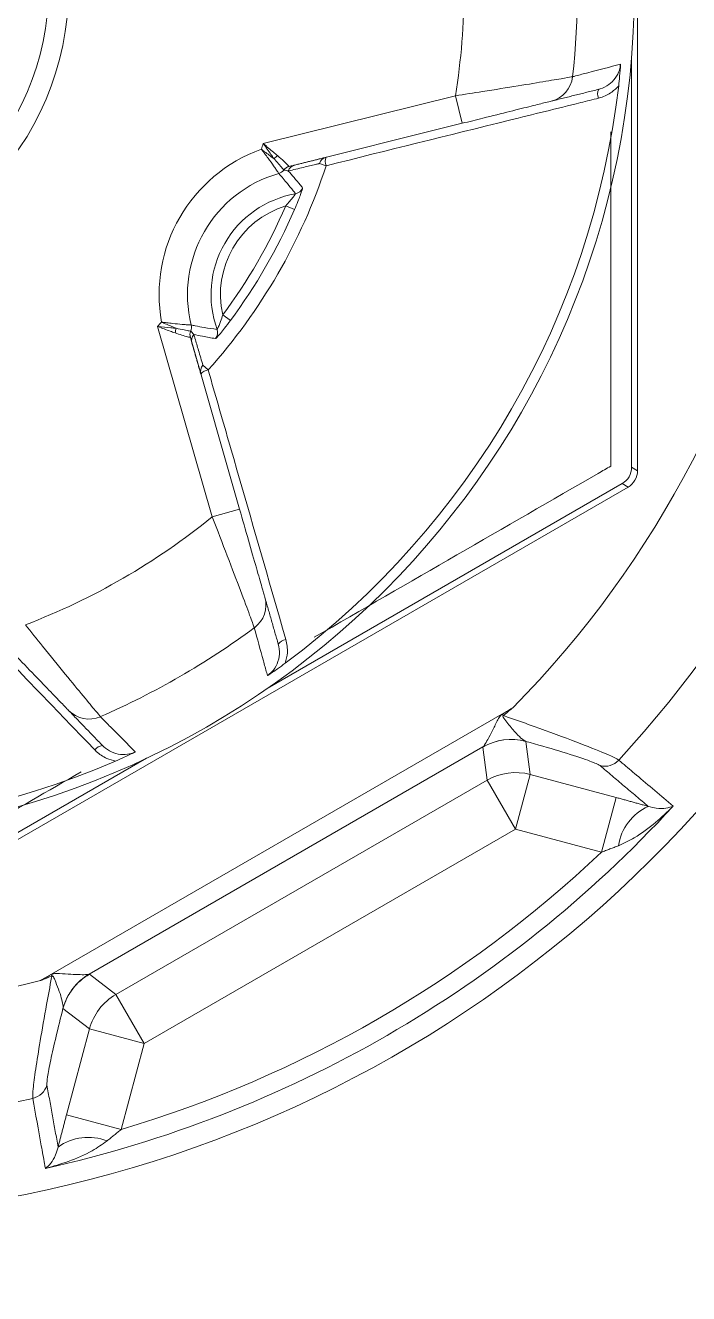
# Model space of a CAD drawing. Extents: x 11 to 120, y 2 to 94.
# Drawn here: x 114.14 to 114.49, y 39.129 to 39.799 of the extents above; entities that cross this region are included whole.
import ezdxf

# ---------------------------------------------------------------- set-up
doc = ezdxf.new("R2010")
doc.units = 0
doc.header["$MEASUREMENT"] = 0
doc.linetypes.add('SLD-Solid', pattern=[0])
doc.layers.add('OBJECT', color=7, linetype='CONTINUOUS')

msp = doc.modelspace()

# ---------------------------------------------------------------- linework, layer by layer
at = {"layer": 'OBJECT', "color": 7, "linetype": 'SLD-Solid', "lineweight": 15}
for p, q in [((114.46324, 39.56392), (114.46324, 40.07389)), ((114.4601, 39.56573), (114.4601, 39.78219)), ((114.26561, 39.73663), (114.36711, 39.76194)), ((114.37074, 39.74738), (114.36711, 39.76194)), ((114.37074, 39.74738), (114.27929, 39.72458)), ((114.29529, 39.72616), (114.29881, 39.725)), ((114.2821, 39.70182), (114.27752, 39.70381)), ((114.24423, 39.64616), (114.24825, 39.64318)), ((114.23869, 39.53951), (114.20986, 39.64006)), ((114.22713, 39.63423), (114.25311, 39.54364)), ((114.23377, 39.61959), (114.23652, 39.61712)), ((114.4601, 39.56573), (114.46324, 39.56392)), ((114.0166, 39.30028), (114.45824, 39.55526)), ((114.26764, 39.44885), (114.4551, 39.55707)), ((114.45824, 39.55526), (114.4551, 39.55707)), ((114.25311, 39.54364), (114.23869, 39.53951)), ((114.14796, 39.29469), (114.3974, 39.4387)), ((114.39188, 39.43531), (114.39237, 39.43463)), ((114.38162, 39.41806), (114.17373, 39.29803)), ((114.38389, 39.40048), (114.38159, 39.41795)), ((114.40433, 39.42094), (114.40663, 39.40348)), ((114.0166, 39.30391), (114.20405, 39.41213)), ((114.38389, 39.40048), (114.18781, 39.28728)), ((114.39887, 39.37454), (114.38389, 39.40048)), ((114.39887, 39.37454), (114.40663, 39.40348)), ((114.40663, 39.40348), (114.4519, 39.39135)), ((114.44414, 39.36241), (114.4519, 39.39135)), ((114.20279, 39.26133), (114.39887, 39.37454)), ((114.44414, 39.36241), (114.39887, 39.37454)), ((114.154, 39.297), (114.15366, 39.29778)), ((114.17384, 39.298), (114.18781, 39.28728)), ((114.18781, 39.28728), (114.20279, 39.26133)), ((114.17385, 39.26908), (114.15988, 39.27981)), ((114.16172, 39.22381), (114.17385, 39.26908)), ((114.17385, 39.26908), (114.20279, 39.26133)), ((114.20279, 39.26133), (114.19066, 39.21606)), ((114.16172, 39.22381), (114.19066, 39.21606))]:
    msp.add_line(p, q, dxfattribs=at)
for radius in [0.45, 0.15121, 0.14061]:
    msp.add_circle((114.0116, 39.8189), radius, dxfattribs=at)
for centre, radius, start, end in [((114.0116, 40.5189), 5.04693, 275.19712, 354.70755), ((114.0116, 39.8189), 0.36005, 350.89628, 9.10372), ((114.0116, 39.8189), 0.41996, 353.58269, 6.41731), ((114.0116, 39.8189), 0.44471, 306.67677, 353.32323), ((114.41404, 39.77362), 0.01498, 284.02471, 353.67107), ((114.44773, 39.76292), 0.00554, 154.12493, 204.0912), ((114.29211, 39.65695), 0.08148, 109.70358, 190.29642), ((114.0116, 39.8189), 0.26701, 341.38304, 342.05346), ((114.27909, 39.72198), 0.0102, 125.2977, 139.53069), ((114.30004, 39.72461), 0.00499, 104.00837, 161.95064), ((114.30392, 39.72721), 0.00556, 156.1512, 203.32291), ((114.29211, 39.65695), 0.06649, 105.96574, 194.03426), ((114.0116, 39.8189), 0.30217, 318.10411, 341.89589), ((114.27244, 39.72569), 0.005, 286.0035, 323.4663), ((114.28048, 39.71973), 0.005, 104.03535, 143.45691), ((114.2805, 39.71975), 0.00499, 104.00637, 143.69864), ((114.28351, 39.72049), 0.00499, 104.00802, 160.15907), ((114.0116, 39.8189), 0.54166, 315.41895, 349.67665), ((114.28176, 39.71511), 0.005, 280.12167, 338.94213), ((114.29211, 39.65695), 0.05407, 100.07984, 199.92016), ((114.29211, 39.65695), 0.04907, 107.29364, 192.70636), ((114.0116, 39.8189), 0.28976, 323.40402, 336.59598), ((114.0116, 39.8189), 0.29476, 323.40402, 336.59598), ((114.0116, 39.8189), 0.60122, 317.28552, 347.96978), ((114.0116, 39.8189), 0.26701, 317.94654, 318.61696), ((114.22928, 39.63571), 0.0102, 160.46931, 174.7023), ((114.22274, 39.63962), 0.005, 336.5337, 13.9965), ((114.23192, 39.63563), 0.005, 156.54309, 195.96465), ((114.23192, 39.63561), 0.00499, 156.30136, 195.99363), ((114.23279, 39.63263), 0.00499, 139.84093, 195.99198), ((114.23656, 39.63683), 0.005, 321.05787, 19.87833), ((114.23748, 39.61625), 0.00499, 138.04936, 195.99163), ((114.23717, 39.6116), 0.00556, 96.67709, 143.8488), ((114.0116, 39.8189), 0.65, 204.58225, 335.41775), ((114.0116, 39.8189), 0.36005, 290.89628, 309.10372), ((114.0116, 40.5189), 3.00679, 273.80251, 340.20092), ((114.25204, 39.49302), 0.01498, 306.32893, 15.97529), ((114.0116, 40.5189), 2.94719, 273.93366, 339.56318), ((114.0116, 39.8189), 0.41996, 293.58269, 306.41731), ((114.27815, 39.46919), 0.00554, 95.9088, 145.87507), ((114.1736, 39.44773), 0.01498, 224.02471, 293.67107), ((114.18118, 39.41321), 0.00554, 94.12493, 144.0912), ((114.39659, 39.39191), 0.03004, 75.06722, 119.93278), ((114.39651, 39.392), 0.03001, 75.36101, 119.7401), ((114.44597, 39.41784), 0.01, 255.44832, 317.41659), ((114.0116, 39.8189), 0.44471, 246.67677, 293.32323), ((114.39889, 39.37445), 0.03004, 75.06722, 119.93278), ((114.0116, 39.8189), 0.6388, 282.56667, 317.43333), ((114.48023, 39.36174), 0.02735, 114.48578, 171.37228), ((114.0116, 39.8189), 0.62887, 286.54312, 313.45688), ((114.18889, 39.272), 0.03004, 120.06722, 164.93278), ((114.18885, 39.27211), 0.03001, 120.2599, 164.63899), ((114.0116, 39.8189), 0.54166, 255.41895, 284.58105), ((114.20286, 39.26127), 0.03004, 120.06722, 164.93278), ((114.14174, 39.24219), 0.01, 282.58341, 344.55168), ((114.0116, 39.8189), 0.60122, 257.28552, 282.71448), ((114.17319, 39.18447), 0.02735, 68.62772, 125.51422)]:
    msp.add_arc(centre, radius, start, end, dxfattribs=at)
for centre in [(114.4501, 39.56574), (114.45324, 39.56392)]:
    msp.add_ellipse(centre, major_axis=(0.00866, -0.005), ratio=0.999949, start_param=5.759609, end_param=6.806762, dxfattribs=at)
for points, knots in [([(114.42893, 39.77196), (114.42947, 39.77211), (114.43218, 39.77282), (114.44066, 39.77504), (114.44855, 39.7771), (114.45429, 39.77859)], [0, 0, 0, 0, 0.063926, 0.319628, 1, 1, 1, 1]), ([(114.44275, 39.76534), (114.44301, 39.76541), (114.44488, 39.76591), (114.44813, 39.76751), (114.45166, 39.77101), (114.45371, 39.77491), (114.45412, 39.77755), (114.45429, 39.77859)], [0, 0, 0, 0, 0.04523, 0.320614, 0.582247, 0.835519, 1, 1, 1, 1]), ([(114.45429, 39.77859), (114.45428, 39.77855), (114.45416, 39.77651), (114.4539, 39.77284), (114.45347, 39.76888), (114.45329, 39.7672)], [0, 0, 0, 0, 0.012918, 0.582056, 1, 1, 1, 1]), ([(114.36711, 39.76194), (114.3719, 39.76267), (114.38347, 39.76445), (114.40047, 39.76719), (114.41551, 39.76968), (114.42603, 39.77147), (114.42796, 39.7718), (114.42893, 39.77196)], [0, 0, 0, 0, 0.156463, 0.377207, 0.586936, 0.792743, 1, 1, 1, 1]), ([(114.45329, 39.7672), (114.45214, 39.76604), (114.44941, 39.76327), (114.44551, 39.76141), (114.44303, 39.76075), (114.44268, 39.76066)], [0, 0, 0, 0, 0.383644, 0.913365, 1, 1, 1, 1]), ([(114.44268, 39.76066), (114.43954, 39.75988), (114.42384, 39.75598), (114.37597, 39.7441), (114.33109, 39.73299), (114.29881, 39.725)], [0, 0, 0, 0, 0.065603, 0.328016, 1, 1, 1, 1]), ([(114.41767, 39.75908), (114.41694, 39.7589), (114.41547, 39.75853), (114.40747, 39.75654), (114.39604, 39.75369), (114.38315, 39.75048), (114.37439, 39.74829), (114.37074, 39.74738)], [0, 0, 0, 0, 0.204174, 0.408136, 0.617898, 0.840881, 1, 1, 1, 1]), ([(114.4491, 39.56631), (114.4491, 39.60793), (114.4491, 39.66645), (114.4491, 39.72576), (114.4491, 39.74288)], [0, 0, 0, 0, 0.71122, 1, 1, 1, 1]), ([(114.27382, 39.72088), (114.27374, 39.721), (114.27356, 39.72127), (114.27253, 39.7228), (114.27079, 39.72531), (114.26871, 39.72824), (114.26668, 39.73097), (114.26561, 39.73238), (114.26511, 39.73304), (114.26487, 39.73335), (114.26477, 39.73348), (114.26471, 39.73357), (114.26467, 39.73362), (114.26463, 39.73366)], [0, 0, 0, 0, 0.161606, 0.358973, 0.496159, 0.744757, 0.880349, 0.942195, 0.971861, 0.986271, 0.991469, 0.992933, 1, 1, 1, 1]), ([(114.26463, 39.73366), (114.26468, 39.73363), (114.26473, 39.73359), (114.26482, 39.73352), (114.26496, 39.73342), (114.26528, 39.73319), (114.26595, 39.73268), (114.26737, 39.73162), (114.26929, 39.73017), (114.27067, 39.7291), (114.27132, 39.7286)], [0, 0, 0, 0, 0.018932, 0.022858, 0.037927, 0.07758, 0.158734, 0.325928, 0.684828, 1, 1, 1, 1]), ([(114.27132, 39.7286), (114.27078, 39.72937), (114.26902, 39.73186), (114.26702, 39.73466), (114.26565, 39.73658), (114.26561, 39.73663)], [0, 0, 0, 0, 0.30583, 0.981652, 1, 1, 1, 1]), ([(114.26561, 39.73663), (114.26566, 39.73659), (114.26748, 39.73509), (114.27013, 39.73288), (114.27246, 39.73092), (114.27319, 39.73031)], [0, 0, 0, 0, 0.018319, 0.693907, 1, 1, 1, 1]), ([(114.27646, 39.72271), (114.27633, 39.72286), (114.27606, 39.7232), (114.27437, 39.72521), (114.27257, 39.72727), (114.2715, 39.72841), (114.27132, 39.7286)], [0, 0, 0, 0, 0.291151, 0.640168, 0.940308, 1, 1, 1, 1]), ([(114.27319, 39.73031), (114.27438, 39.72925), (114.27671, 39.72718), (114.27862, 39.72524), (114.27919, 39.72466), (114.27925, 39.7246), (114.27926, 39.72459)], [0, 0, 0, 0, 0.361633, 0.709876, 0.953834, 1, 1, 1, 1]), ([(114.29529, 39.72616), (114.29516, 39.72612), (114.2945, 39.72596), (114.2917, 39.72529), (114.28637, 39.724), (114.28151, 39.72283), (114.27881, 39.72218)], [0, 0, 0, 0, 0.024416, 0.122079, 0.512732, 1, 1, 1, 1]), ([(114.28264, 39.71019), (114.28225, 39.7107), (114.28084, 39.71252), (114.27794, 39.71613), (114.27534, 39.71912), (114.27382, 39.72088)], [0, 0, 0, 0, 0.139147, 0.493066, 1, 1, 1, 1]), ([(114.27881, 39.72218), (114.27871, 39.72221), (114.27818, 39.72235), (114.27743, 39.72253), (114.2767, 39.72266), (114.27648, 39.7227)], [0, 0, 0, 0, 0.149392, 0.746961, 1, 1, 1, 1]), ([(114.27881, 39.72218), (114.27985, 39.72102), (114.28199, 39.71863), (114.28452, 39.71565), (114.28601, 39.71383), (114.28643, 39.71332)], [0, 0, 0, 0, 0.401816, 0.831187, 1, 1, 1, 1]), ([(114.27929, 39.72458), (114.27967, 39.72468), (114.28083, 39.72497), (114.28171, 39.72518), (114.2823, 39.72533)], [0, 0, 0, 0, 0.323173, 1, 1, 1, 1]), ([(114.2821, 39.70182), (114.28272, 39.70328), (114.2838, 39.70582), (114.28506, 39.70908), (114.28589, 39.71137), (114.2864, 39.71293), (114.28642, 39.71319), (114.28643, 39.71332)], [0, 0, 0, 0, 0.273331, 0.47686, 0.65651, 0.828448, 1, 1, 1, 1]), ([(114.28264, 39.71019), (114.28263, 39.71014), (114.28262, 39.71009), (114.28241, 39.70974), (114.28199, 39.70913), (114.28103, 39.70786), (114.27952, 39.70603), (114.27827, 39.70464), (114.27752, 39.70381)], [0, 0, 0, 0, 0.118661, 0.142604, 0.293282, 0.465512, 0.680632, 1, 1, 1, 1]), ([(114.24423, 39.64616), (114.24386, 39.645), (114.24323, 39.64306), (114.24237, 39.64082), (114.24188, 39.63967), (114.24157, 39.639), (114.24139, 39.63868), (114.2413, 39.63854), (114.24128, 39.63853), (114.24127, 39.63853)], [0, 0, 0, 0, 0.34673, 0.581129, 0.720204, 0.790705, 0.905611, 0.953256, 1, 1, 1, 1]), ([(114.20986, 39.64006), (114.20992, 39.64005), (114.21226, 39.63982), (114.21569, 39.63949), (114.21872, 39.63921), (114.21966, 39.63913)], [0, 0, 0, 0, 0.018348, 0.69417, 1, 1, 1, 1]), ([(114.21912, 39.63666), (114.21823, 39.63698), (114.21536, 39.63801), (114.21212, 39.63921), (114.20991, 39.64003), (114.20986, 39.64006)], [0, 0, 0, 0, 0.306093, 0.981681, 1, 1, 1, 1]), ([(114.21193, 39.64239), (114.21199, 39.64238), (114.21206, 39.64237), (114.21216, 39.64236), (114.21233, 39.64234), (114.21271, 39.64229), (114.21353, 39.64218), (114.21529, 39.64196), (114.21867, 39.64157), (114.22225, 39.64123), (114.22529, 39.64098), (114.22713, 39.64086), (114.22745, 39.64084), (114.2276, 39.64083)], [0, 0, 0, 0, 0.007067, 0.008531, 0.013729, 0.028139, 0.057805, 0.119651, 0.255243, 0.503841, 0.641027, 0.838394, 1, 1, 1, 1]), ([(114.21966, 39.63913), (114.21891, 39.63944), (114.21729, 39.6401), (114.21507, 39.64104), (114.21345, 39.64173), (114.21267, 39.64207), (114.21231, 39.64223), (114.21215, 39.64229), (114.21205, 39.64234), (114.21199, 39.64237), (114.21193, 39.64239)], [0, 0, 0, 0, 0.315172, 0.674072, 0.841266, 0.92242, 0.962073, 0.977142, 0.981068, 1, 1, 1, 1]), ([(114.21966, 39.63913), (114.22113, 39.63881), (114.22401, 39.63819), (114.2267, 39.63773), (114.22714, 39.63766), (114.22733, 39.63763)], [0, 0, 0, 0, 0.359927, 0.709163, 1, 1, 1, 1]), ([(114.2276, 39.64083), (114.22829, 39.64069), (114.23057, 39.64023), (114.2351, 39.6394), (114.239, 39.63885), (114.24127, 39.63853)], [0, 0, 0, 0, 0.153014, 0.506934, 1, 1, 1, 1]), ([(114.24046, 39.63368), (114.24048, 39.63369), (114.24057, 39.63372), (114.24124, 39.6344), (114.24291, 39.63634), (114.24537, 39.63938), (114.2472, 39.6418), (114.24825, 39.64318)], [0, 0, 0, 0, 0.056803, 0.249162, 0.475339, 0.701406, 1, 1, 1, 1]), ([(114.22711, 39.63426), (114.2269, 39.63431), (114.22644, 39.63443), (114.22374, 39.63515), (114.22098, 39.636), (114.21943, 39.63655), (114.21912, 39.63666)], [0, 0, 0, 0, 0.288966, 0.637088, 0.928441, 1, 1, 1, 1]), ([(114.22798, 39.63125), (114.22795, 39.63138), (114.22771, 39.63222), (114.2274, 39.63331), (114.22713, 39.63423)], [0, 0, 0, 0, 0.150177, 1, 1, 1, 1]), ([(114.22736, 39.63761), (114.22782, 39.63707), (114.22837, 39.63644), (114.22889, 39.63593), (114.22897, 39.63585)], [0, 0, 0, 0, 0.849802, 1, 1, 1, 1]), ([(114.24046, 39.63368), (114.23814, 39.63408), (114.23428, 39.63473), (114.23049, 39.63553), (114.22897, 39.63585)], [0, 0, 0, 0, 0.598184, 1, 1, 1, 1]), ([(114.22897, 39.63585), (114.22901, 39.63572), (114.22921, 39.63505), (114.23003, 39.63225), (114.2316, 39.62694), (114.23299, 39.62221), (114.23377, 39.61959)], [0, 0, 0, 0, 0.024416, 0.122079, 0.512732, 1, 1, 1, 1]), ([(114.23652, 39.61712), (114.23743, 39.614), (114.24193, 39.59838), (114.25565, 39.55085), (114.26841, 39.50655), (114.27758, 39.4747)], [0, 0, 0, 0, 0.065603, 0.328016, 1, 1, 1, 1]), ([(114.29252, 39.47591), (114.34279, 39.50494), (114.39529, 39.53525), (114.44691, 39.56505), (114.4491, 39.56631)], [0, 0, 0, 0, 0.957522, 1, 1, 1, 1]), ([(114.26091, 39.48095), (114.26086, 39.48111), (114.2606, 39.4818), (114.25872, 39.4869), (114.25384, 39.49998), (114.24686, 39.51846), (114.2414, 39.53252), (114.23869, 39.53951)], [0, 0, 0, 0, 0.06206, 0.280895, 0.514816, 0.758819, 1, 1, 1, 1]), ([(114.25311, 39.54364), (114.25471, 39.53806), (114.25791, 39.52689), (114.26211, 39.51223), (114.26509, 39.50186), (114.26625, 39.49781), (114.26641, 39.49726), (114.26644, 39.49714)], [0, 0, 0, 0, 0.244965, 0.490375, 0.723034, 0.938923, 1, 1, 1, 1]), ([(114.1767, 39.41646), (114.17445, 39.41878), (114.16323, 39.43043), (114.129, 39.46595), (114.09694, 39.49926), (114.07389, 39.52322)], [0, 0, 0, 0, 0.065603, 0.328016, 1, 1, 1, 1]), ([(114.14002, 39.48254), (114.14305, 39.47875), (114.15037, 39.46963), (114.16124, 39.45627), (114.17093, 39.44449), (114.17773, 39.43627), (114.17899, 39.43477), (114.17961, 39.43401)], [0, 0, 0, 0, 0.156463, 0.377207, 0.586936, 0.792743, 1, 1, 1, 1]), ([(114.26785, 39.45568), (114.26772, 39.45615), (114.267, 39.45877), (114.26469, 39.46717), (114.26251, 39.47514), (114.26091, 39.48095)], [0, 0, 0, 0, 0.056184, 0.311886, 1, 1, 1, 1]), ([(114.16283, 39.43732), (114.1623, 39.43787), (114.16125, 39.43896), (114.15553, 39.44489), (114.14735, 39.45336), (114.13811, 39.46292), (114.13184, 39.46941), (114.12923, 39.47212)], [0, 0, 0, 0, 0.204174, 0.408136, 0.617898, 0.840881, 1, 1, 1, 1]), ([(114.26785, 39.45568), (114.26863, 39.4563), (114.27077, 39.45802), (114.27322, 39.46193), (114.27452, 39.46714), (114.27388, 39.47057), (114.27356, 39.4723)], [0, 0, 0, 0, 0.156476, 0.428039, 0.712633, 1, 1, 1, 1]), ([(114.27758, 39.4747), (114.27803, 39.4724), (114.27886, 39.46823), (114.27773, 39.46409), (114.27722, 39.46224)], [0, 0, 0, 0, 0.552199, 1, 1, 1, 1]), ([(114.27722, 39.46224), (114.27586, 39.46124), (114.27264, 39.45889), (114.26959, 39.45683), (114.26789, 39.4557), (114.26785, 39.45568)], [0, 0, 0, 0, 0.417944, 0.987082, 1, 1, 1, 1]), ([(114.39188, 39.43531), (114.39339, 39.43624), (114.39523, 39.43737), (114.39707, 39.4385), (114.3974, 39.4387)], [0, 0, 0, 0, 0.820915, 1, 1, 1, 1]), ([(114.3974, 39.4387), (114.39703, 39.4384), (114.39536, 39.43704), (114.39368, 39.43568), (114.39237, 39.43463)], [0, 0, 0, 0, 0.220699, 1, 1, 1, 1]), ([(114.17961, 39.43401), (114.18001, 39.43362), (114.18198, 39.43162), (114.18814, 39.42539), (114.19387, 39.41959), (114.19803, 39.41537)], [0, 0, 0, 0, 0.063926, 0.319628, 1, 1, 1, 1]), ([(114.38162, 39.41806), (114.38189, 39.41835), (114.38258, 39.41913), (114.38434, 39.42215), (114.38658, 39.42652), (114.38865, 39.43077), (114.39014, 39.43365), (114.39102, 39.43468), (114.39148, 39.43506), (114.39174, 39.43522), (114.39188, 39.43531)], [0, 0, 0, 0, 0.122284, 0.317428, 0.550884, 0.808436, 0.924596, 0.961092, 0.979105, 1, 1, 1, 1]), ([(114.39237, 39.43463), (114.39233, 39.43462), (114.39225, 39.4346), (114.39215, 39.43456), (114.39209, 39.4345), (114.39206, 39.43442), (114.39205, 39.43428), (114.39218, 39.43388), (114.3931, 39.43252), (114.39555, 39.42939), (114.399, 39.42532), (114.40214, 39.4222), (114.40356, 39.42135), (114.40409, 39.42104)], [0, 0, 0, 0, 0.006251, 0.010873, 0.014164, 0.017464, 0.021803, 0.032032, 0.073944, 0.240397, 0.569572, 0.838891, 1, 1, 1, 1]), ([(114.39237, 39.43463), (114.39261, 39.43454), (114.39703, 39.43299), (114.40967, 39.42852), (114.42866, 39.42159), (114.44498, 39.41523), (114.45184, 39.41213), (114.45304, 39.41128), (114.45334, 39.41107)], [0, 0, 0, 0, 0.008302, 0.15352, 0.438825, 0.698284, 0.923791, 1, 1, 1, 1]), ([(114.18078, 39.41873), (114.18098, 39.41854), (114.18234, 39.41717), (114.18536, 39.41516), (114.19015, 39.41385), (114.19456, 39.41403), (114.19705, 39.41499), (114.19803, 39.41537)], [0, 0, 0, 0, 0.04523, 0.320614, 0.582247, 0.835519, 1, 1, 1, 1]), ([(114.44346, 39.40816), (114.4432, 39.40833), (114.44219, 39.40901), (114.43616, 39.41135), (114.42255, 39.41573), (114.41035, 39.41922), (114.40433, 39.42094)], [0, 0, 0, 0, 0.092743, 0.368056, 0.688408, 1, 1, 1, 1]), ([(114.18767, 39.41053), (114.18609, 39.41095), (114.18232, 39.41193), (114.17877, 39.41438), (114.17695, 39.4162), (114.1767, 39.41646)], [0, 0, 0, 0, 0.383644, 0.913365, 1, 1, 1, 1]), ([(114.19803, 39.41537), (114.19799, 39.41535), (114.19616, 39.41444), (114.19286, 39.41283), (114.18921, 39.41121), (114.18767, 39.41053)], [0, 0, 0, 0, 0.012918, 0.582056, 1, 1, 1, 1]), ([(114.45334, 39.41107), (114.45396, 39.41055), (114.45706, 39.40792), (114.46664, 39.39983), (114.4756, 39.39226), (114.48207, 39.38679)], [0, 0, 0, 0, 0.064852, 0.324258, 1, 1, 1, 1]), ([(114.0116, 39.31372), (114.02945, 39.32403), (114.08161, 39.35414), (114.1346, 39.38474), (114.16945, 39.40486)], [0, 0, 0, 0, 0.342214, 1, 1, 1, 1]), ([(114.48207, 39.38679), (114.48201, 39.38673), (114.47907, 39.38372), (114.47256, 39.37776), (114.4631, 39.37047), (114.45603, 39.36717), (114.4532, 39.36584)], [0, 0, 0, 0, 0.006878, 0.354289, 0.740857, 1, 1, 1, 1]), ([(114.4689, 39.38663), (114.47037, 39.38624), (114.47409, 39.38528), (114.47823, 39.38563), (114.48091, 39.38631), (114.48205, 39.38678), (114.48207, 39.38679)], [0, 0, 0, 0, 0.25416, 0.6414, 0.992943, 1, 1, 1, 1]), ([(114.14796, 39.29469), (114.1483, 39.29487), (114.1502, 39.2959), (114.1521, 39.29693), (114.15366, 39.29778)], [0, 0, 0, 0, 0.179085, 1, 1, 1, 1]), ([(114.15366, 39.29778), (114.1538, 39.29785), (114.15408, 39.29799), (114.15464, 39.2982), (114.15596, 39.29845), (114.15921, 39.29829), (114.16392, 39.29797), (114.16882, 39.29772), (114.17232, 39.29774), (114.17334, 39.29795), (114.17373, 39.29803)], [0, 0, 0, 0, 0.020895, 0.038908, 0.075404, 0.191564, 0.449116, 0.682572, 0.877716, 1, 1, 1, 1]), ([(114.15991, 39.28006), (114.15991, 39.28065), (114.1599, 39.28209), (114.15905, 39.28552), (114.15757, 39.29006), (114.15593, 39.294), (114.155, 39.2965), (114.15448, 39.29709), (114.15437, 39.29716), (114.1543, 39.29718), (114.15422, 39.29718), (114.15414, 39.29714), (114.15406, 39.29708), (114.15402, 39.29702), (114.154, 39.297)], [0, 0, 0, 0, 0.153502, 0.380166, 0.626293, 0.875654, 0.967797, 0.976809, 0.980954, 0.984134, 0.9874, 0.990544, 0.996552, 1, 1, 1, 1]), ([(114.14392, 39.23243), (114.1439, 39.23376), (114.14387, 39.23642), (114.14535, 39.2475), (114.14781, 39.26282), (114.15081, 39.27987), (114.15301, 39.29173), (114.15396, 39.29675), (114.154, 39.297)], [0, 0, 0, 0, 0.20087, 0.40002, 0.605987, 0.832568, 0.991709, 1, 1, 1, 1]), ([(114.154, 39.297), (114.15244, 39.2964), (114.15042, 39.29562), (114.14841, 39.29485), (114.14796, 39.29469)], [0, 0, 0, 0, 0.779301, 1, 1, 1, 1]), ([(114.15988, 39.27981), (114.15862, 39.27481), (114.15612, 39.26481), (114.1533, 39.25232), (114.15146, 39.24289), (114.15141, 39.24065), (114.15138, 39.23953)], [0, 0, 0, 0, 0.255736, 0.511069, 0.755325, 1, 1, 1, 1]), ([(114.15059, 39.19541), (114.15044, 39.19621), (114.14972, 39.20021), (114.1475, 39.21255), (114.14542, 39.22409), (114.14392, 39.23243)], [0, 0, 0, 0, 0.064852, 0.324258, 1, 1, 1, 1]), ([(114.18316, 39.20994), (114.1806, 39.20814), (114.17421, 39.20368), (114.16316, 39.19913), (114.15475, 39.19647), (114.15066, 39.19543), (114.15059, 39.19541)], [0, 0, 0, 0, 0.259143, 0.645711, 0.993122, 1, 1, 1, 1]), ([(114.15059, 39.19541), (114.1506, 39.19542), (114.15158, 39.19617), (114.15351, 39.19815), (114.15588, 39.20156), (114.1569, 39.20526), (114.15731, 39.20673)], [0, 0, 0, 0, 0.007057, 0.3586, 0.74584, 1, 1, 1, 1])]:
    msp.add_open_spline(points, degree=3, knots=knots, dxfattribs=at)
for points in [[(114.44275, 39.76534), (114.41767, 39.75908)], [(114.2823, 39.72533), (114.29883, 39.72945)], [(114.27648, 39.7227), (114.27646, 39.72271)], [(114.27926, 39.72459), (114.27929, 39.72458)], [(114.22713, 39.63423), (114.22711, 39.63426)], [(114.22733, 39.63763), (114.22736, 39.63761)], [(114.23268, 39.61488), (114.22798, 39.63125)], [(114.26644, 39.49714), (114.27356, 39.4723)], [(114.18078, 39.41873), (114.16283, 39.43732)], [(114.38159, 39.41795), (114.38162, 39.41806)], [(114.40409, 39.42104), (114.40433, 39.42094)], [(114.4689, 39.38663), (114.44346, 39.40816)], [(114.4519, 39.39135), (114.4689, 39.38663)], [(114.4532, 39.36584), (114.44414, 39.36241)], [(114.17373, 39.29803), (114.17384, 39.298)], [(114.15988, 39.27981), (114.15991, 39.28006)], [(114.15138, 39.23953), (114.15731, 39.20673)], [(114.15731, 39.20673), (114.16172, 39.22381)], [(114.19066, 39.21606), (114.18316, 39.20994)]]:
    msp.add_open_spline(points, degree=1, dxfattribs=at)

doc.saveas('drawing.dxf')
